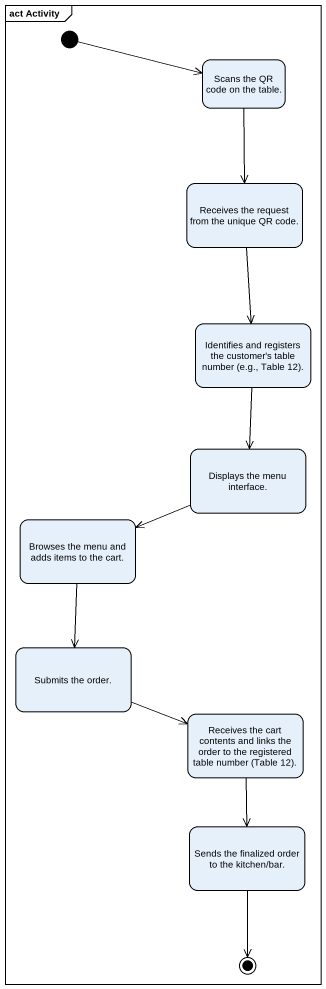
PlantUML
@startuml
mainframe act Activity
hide empty description
state "Scans the QR code on the table." as Scans_the_QR_code_on_the
state "Receives the request from the unique QR code." as Receives_the_request_from
state "Identifies and registers the customer's table number (e.g., Table 12)." as Identifies_and_registers
state "Displays the menu interface." as Displays_the_menu_interface
state "Browses the menu and adds items to the cart." as Browses_the_menu_and_adds
state "Submits the order." as Submits_the_order
state "Receives the cart contents and links the order to the registered table number (Table 12)." as Receives_the_cart_contents
state "Sends the finalized order to the kitchen/bar." as Sends_the_finalized_order
[*] -right-> Scans_the_QR_code_on_the
Scans_the_QR_code_on_the --> Receives_the_request_from
Receives_the_request_from --> Identifies_and_registers
Identifies_and_registers --> Displays_the_menu_interface
Displays_the_menu_interface -left-> Browses_the_menu_and_adds
Browses_the_menu_and_adds --> Submits_the_order
Submits_the_order -right-> Receives_the_cart_contents
Receives_the_cart_contents --> Sends_the_finalized_order
Sends_the_finalized_order --> [*]
@enduml
